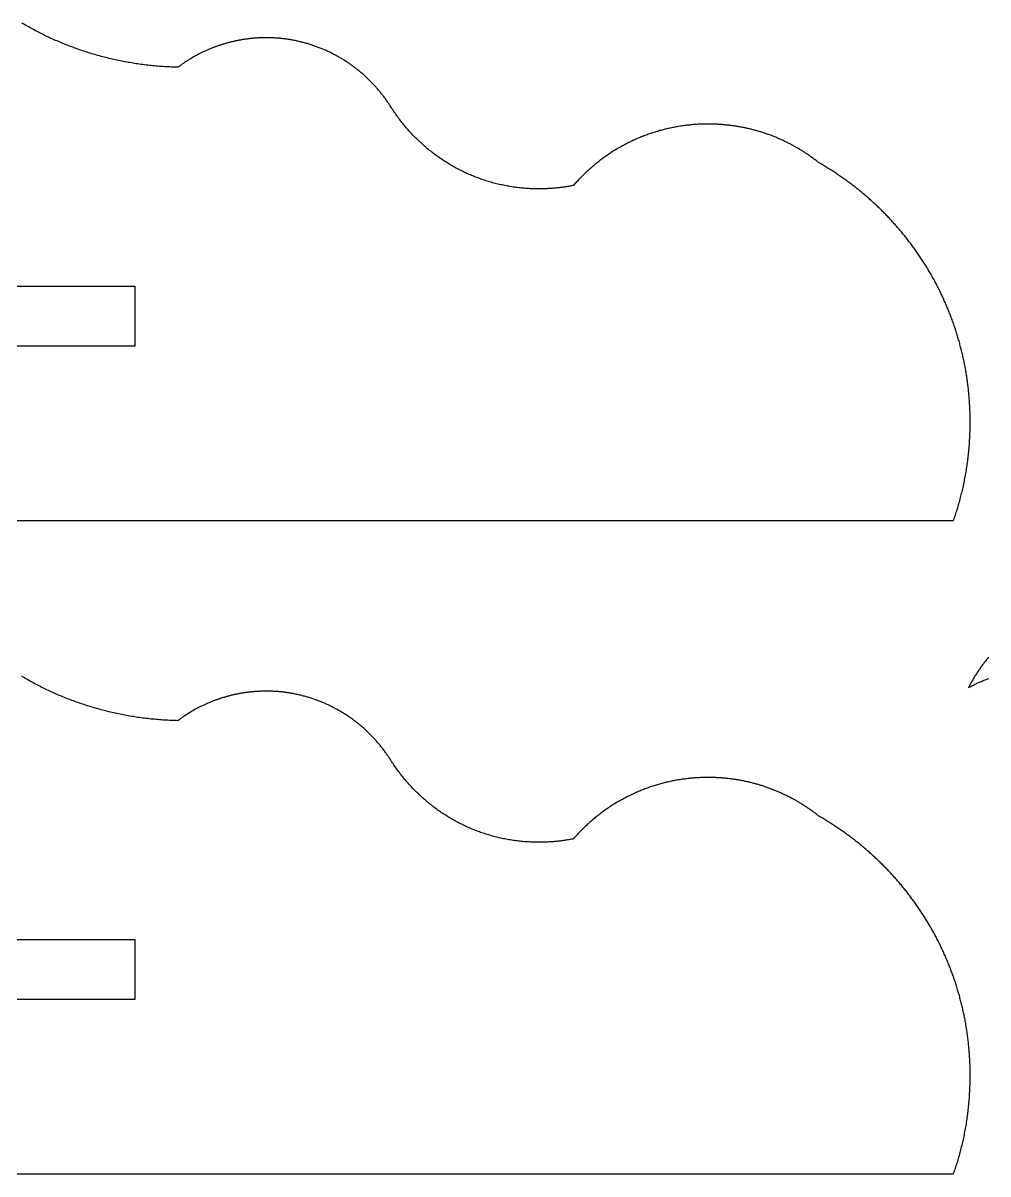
# Model space of a CAD drawing. Extents: x -331 to 1103, y -532 to 1751.
# Drawn here: x 644.4 to 840.3, y 39.2 to 272.9 of the extents above; entities that cross this region are included whole.
import ezdxf

# ---------------------------------------------------------------- set-up
doc = ezdxf.new("R2010")
doc.units = 0
doc.layers.add('Default_Layer', color=1, linetype='CONTINUOUS')

msp = doc.modelspace()

# ---------------------------------------------------------------- linework, layer by layer
at = {"layer": 'Default_Layer'}
for points in [[(530.06, 171.9), (833.29, 171.9), (833.39, 172.18), (833.49, 172.46), (833.59, 172.74), (833.69, 173.02), (833.78, 173.31), (833.87, 173.59), (833.97, 173.88), (834.06, 174.17), (834.15, 174.46), (834.23, 174.75), (834.32, 175.05), (834.41, 175.34), (834.49, 175.63), (834.57, 175.93), (834.65, 176.23), (834.73, 176.53), (834.81, 176.83), (834.89, 177.13), (834.96, 177.43), (835.04, 177.73), (835.11, 178.03), (835.18, 178.34), (835.25, 178.64), (835.32, 178.95), (835.38, 179.26), (835.45, 179.57), (835.51, 179.88), (835.57, 180.19), (835.63, 180.5), (835.69, 180.81), (835.75, 181.13), (835.8, 181.44), (835.85, 181.76), (835.91, 182.07), (835.96, 182.39), (836.01, 182.71), (836.05, 183.03), (836.1, 183.35), (836.14, 183.67), (836.19, 183.99), (836.23, 184.31), (836.27, 184.63), (836.3, 184.96), (836.34, 185.28), (836.37, 185.61), (836.41, 185.93), (836.44, 186.26), (836.47, 186.58), (836.49, 186.91), (836.52, 187.24), (836.54, 187.57), (836.56, 187.9), (836.58, 188.23), (836.6, 188.56), (836.62, 188.89), (836.64, 189.22), (836.65, 189.55), (836.66, 189.89), (836.67, 190.22), (836.68, 190.55), (836.69, 190.89), (836.69, 191.22), (836.69, 191.56), (836.69, 191.89), (836.69, 192.16), (836.69, 192.42), (836.69, 192.68), (836.68, 192.95), (836.68, 193.21), (836.67, 193.47), (836.67, 193.73), (836.66, 193.99), (836.65, 194.25), (836.64, 194.51), (836.63, 194.77), (836.61, 195.03), (836.6, 195.29), (836.58, 195.55), (836.57, 195.81), (836.55, 196.07), (836.53, 196.33), (836.51, 196.59), (836.49, 196.85), (836.47, 197.11), (836.45, 197.36), (836.43, 197.62), (836.4, 197.88), (836.38, 198.13), (836.35, 198.39), (836.32, 198.65), (836.29, 198.9), (836.26, 199.16), (836.23, 199.41), (836.2, 199.67), (836.17, 199.92), (836.13, 200.17), (836.1, 200.43), (836.06, 200.68), (836.02, 200.93), (835.98, 201.19), (835.94, 201.44), (835.9, 201.69), (835.86, 201.94), (835.82, 202.19), (835.78, 202.45), (835.73, 202.7), (835.69, 202.95), (835.64, 203.2), (835.59, 203.45), (835.54, 203.69), (835.49, 203.94), (835.44, 204.19), (835.39, 204.44), (835.34, 204.69), (835.28, 204.93), (835.23, 205.18), (835.17, 205.43), (835.11, 205.67), (835.06, 205.92), (835, 206.17), (834.94, 206.41), (834.88, 206.65), (834.82, 206.9), (834.75, 207.14), (834.69, 207.39), (834.62, 207.63), (834.56, 207.87), (834.49, 208.11), (834.42, 208.36), (834.35, 208.6), (834.28, 208.84), (834.21, 209.08), (834.14, 209.32), (834.07, 209.56), (834, 209.8), (833.92, 210.04), (833.84, 210.28), (833.77, 210.51), (833.69, 210.75), (833.61, 210.99), (833.53, 211.23), (833.45, 211.46), (833.37, 211.7), (833.29, 211.93), (833.21, 212.17), (833.12, 212.4), (833.04, 212.64), (832.95, 212.87), (832.86, 213.11), (832.77, 213.34), (832.69, 213.57), (832.6, 213.8), (832.5, 214.03), (832.41, 214.27), (832.32, 214.5), (832.23, 214.73), (832.13, 214.96), (832.04, 215.18), (831.94, 215.41), (831.84, 215.64), (831.74, 215.87), (831.65, 216.1), (831.55, 216.32), (831.44, 216.55), (831.34, 216.78), (831.24, 217), (831.14, 217.23), (831.03, 217.45), (830.93, 217.67), (830.82, 217.9), (830.71, 218.12), (830.61, 218.34), (830.5, 218.57), (830.39, 218.79), (830.28, 219.01), (830.16, 219.23), (830.05, 219.45), (829.94, 219.67), (829.82, 219.89), (829.71, 220.1), (829.59, 220.32), (829.48, 220.54), (829.36, 220.76), (829.24, 220.97), (829.12, 221.19), (829, 221.4), (828.88, 221.62), (828.76, 221.83), (828.63, 222.05), (828.51, 222.26), (828.38, 222.47), (828.26, 222.68), (828.13, 222.9), (828.01, 223.11), (827.88, 223.32), (827.75, 223.53), (827.62, 223.74), (827.49, 223.95), (827.36, 224.15), (827.22, 224.36), (827.09, 224.57), (826.96, 224.77), (826.82, 224.98), (826.69, 225.19), (826.55, 225.39), (826.41, 225.59), (826.28, 225.8), (826.14, 226), (826, 226.2), (825.86, 226.41), (825.72, 226.61), (825.57, 226.81), (825.43, 227.01), (825.29, 227.21), (825.14, 227.41), (825, 227.61), (824.85, 227.8), (824.71, 228), (824.56, 228.2), (824.41, 228.39), (824.26, 228.59), (824.11, 228.78), (823.96, 228.98), (823.81, 229.17), (823.66, 229.36), (823.5, 229.56), (823.35, 229.75), (823.19, 229.94), (823.04, 230.13), (822.88, 230.32), (822.73, 230.51), (822.57, 230.7), (822.41, 230.88), (822.25, 231.07), (822.09, 231.26), (821.93, 231.44), (821.77, 231.63), (821.61, 231.81), (821.44, 232), (821.28, 232.18), (821.12, 232.36), (820.95, 232.55), (820.78, 232.73), (820.62, 232.91), (820.45, 233.09), (820.28, 233.27), (820.11, 233.45), (819.94, 233.63), (819.77, 233.8), (819.6, 233.98), (819.43, 234.16), (819.26, 234.33), (819.09, 234.51), (818.91, 234.68), (818.74, 234.85), (818.56, 235.03), (818.39, 235.2), (818.21, 235.37), (818.03, 235.54), (817.85, 235.71), (817.67, 235.88), (817.5, 236.05), (817.32, 236.22), (817.13, 236.38), (816.95, 236.55), (816.77, 236.72), (816.59, 236.88), (816.4, 237.05), (816.22, 237.21), (816.03, 237.37), (815.85, 237.54), (815.66, 237.7), (815.48, 237.86), (815.29, 238.02), (815.1, 238.18), (814.91, 238.34), (814.72, 238.49), (814.53, 238.65), (814.34, 238.81), (814.15, 238.96), (813.96, 239.12), (813.76, 239.27), (813.57, 239.43), (813.37, 239.58), (813.18, 239.73), (812.98, 239.88), (812.79, 240.03), (812.59, 240.18), (812.39, 240.33), (812.19, 240.48), (812, 240.63), (811.8, 240.77), (811.6, 240.92), (811.4, 241.07), (811.19, 241.21), (810.99, 241.35), (810.79, 241.5), (810.59, 241.64), (810.38, 241.78), (810.18, 241.92), (809.97, 242.06), (809.77, 242.2), (809.56, 242.34), (809.35, 242.48), (809.15, 242.61), (808.94, 242.75), (808.73, 242.88), (808.52, 243.02), (808.31, 243.15), (808.1, 243.28), (807.89, 243.42), (807.68, 243.55), (807.47, 243.68), (807.25, 243.81), (807.04, 243.93), (806.83, 244.06), (806.61, 244.19), (806.4, 244.32), (806.18, 244.44), (805.96, 244.57), (805.82, 244.68), (805.68, 244.79), (805.53, 244.91), (805.39, 245.02), (805.24, 245.13), (805.09, 245.24), (804.95, 245.35), (804.8, 245.46), (804.65, 245.57), (804.5, 245.68), (804.35, 245.78), (804.2, 245.89), (804.05, 245.99), (803.9, 246.1), (803.74, 246.2), (803.59, 246.31), (803.44, 246.41), (803.28, 246.51), (803.13, 246.61), (802.97, 246.71), (802.82, 246.81), (802.66, 246.91), (802.51, 247.01), (802.35, 247.11), (802.19, 247.2), (802.03, 247.3), (801.87, 247.39), (801.71, 247.49), (801.55, 247.58), (801.39, 247.67), (801.23, 247.76), (801.07, 247.86), (800.91, 247.95), (800.74, 248.03), (800.58, 248.12), (800.42, 248.21), (800.25, 248.3), (800.09, 248.38), (799.92, 248.47), (799.75, 248.55), (799.59, 248.64), (799.42, 248.72), (799.25, 248.8), (799.08, 248.88), (798.92, 248.96), (798.75, 249.04), (798.58, 249.12), (798.41, 249.2), (798.24, 249.27), (798.07, 249.35), (797.89, 249.43), (797.72, 249.5), (797.55, 249.57), (797.38, 249.65), (797.2, 249.72), (797.03, 249.79), (796.85, 249.86), (796.68, 249.93), (796.5, 250), (796.33, 250.06), (796.15, 250.13), (795.98, 250.2), (795.8, 250.26), (795.62, 250.32), (795.44, 250.39), (795.26, 250.45), (795.09, 250.51), (794.91, 250.57), (794.73, 250.63), (794.55, 250.69), (794.37, 250.74), (794.18, 250.8), (794, 250.86), (793.82, 250.91), (793.64, 250.97), (793.46, 251.02), (793.27, 251.07), (793.09, 251.12), (792.9, 251.17), (792.72, 251.22), (792.54, 251.27), (792.35, 251.32), (792.17, 251.36), (791.98, 251.41), (791.79, 251.45), (791.61, 251.49), (791.42, 251.54), (791.23, 251.58), (791.04, 251.62), (790.86, 251.66), (790.67, 251.7), (790.48, 251.73), (790.29, 251.77), (790.1, 251.81), (789.91, 251.84), (789.72, 251.88), (789.53, 251.91), (789.34, 251.94), (789.15, 251.97), (788.95, 252), (788.76, 252.03), (788.57, 252.06), (788.38, 252.08), (788.18, 252.11), (787.99, 252.13), (787.8, 252.16), (787.6, 252.18), (787.41, 252.2), (787.21, 252.22), (787.02, 252.24), (786.82, 252.26), (786.63, 252.28), (786.43, 252.29), (786.24, 252.31), (786.04, 252.32), (785.84, 252.34), (785.65, 252.35), (785.45, 252.36), (785.25, 252.37), (785.05, 252.38), (784.86, 252.39), (784.66, 252.39), (784.46, 252.4), (784.26, 252.41), (784.06, 252.41), (783.86, 252.41), (783.66, 252.41), (783.46, 252.41), (783.21, 252.41), (782.95, 252.41), (782.7, 252.41), (782.44, 252.4), (782.19, 252.39), (781.94, 252.38), (781.68, 252.37), (781.43, 252.36), (781.18, 252.34), (780.93, 252.33), (780.68, 252.31), (780.43, 252.29), (780.18, 252.27), (779.93, 252.24), (779.68, 252.22), (779.43, 252.19), (779.19, 252.16), (778.94, 252.13), (778.69, 252.1), (778.45, 252.07), (778.2, 252.03), (777.96, 252), (777.71, 251.96), (777.47, 251.92), (777.22, 251.88), (776.98, 251.84), (776.74, 251.79), (776.5, 251.74), (776.26, 251.7), (776.02, 251.65), (775.78, 251.6), (775.54, 251.54), (775.3, 251.49), (775.06, 251.43), (774.82, 251.38), (774.58, 251.32), (774.35, 251.26), (774.11, 251.19), (773.88, 251.13), (773.64, 251.07), (773.41, 251), (773.18, 250.93), (772.94, 250.86), (772.71, 250.79), (772.48, 250.72), (772.25, 250.64), (772.02, 250.57), (771.79, 250.49), (771.56, 250.41), (771.33, 250.33), (771.11, 250.25), (770.88, 250.16), (770.65, 250.08), (770.43, 249.99), (770.2, 249.91), (769.98, 249.82), (769.76, 249.73), (769.54, 249.63), (769.31, 249.54), (769.09, 249.45), (768.87, 249.35), (768.65, 249.25), (768.44, 249.15), (768.22, 249.05), (768, 248.95), (767.78, 248.85), (767.57, 248.74), (767.35, 248.64), (767.14, 248.53), (766.93, 248.42), (766.72, 248.31), (766.5, 248.2), (766.29, 248.09), (766.08, 247.97), (765.88, 247.86), (765.67, 247.74), (765.46, 247.62), (765.25, 247.5), (765.05, 247.38), (764.84, 247.26), (764.64, 247.14), (764.44, 247.01), (764.23, 246.88), (764.03, 246.76), (763.83, 246.63), (763.63, 246.5), (763.44, 246.37), (763.24, 246.23), (763.04, 246.1), (762.85, 245.97), (762.65, 245.83), (762.46, 245.69), (762.26, 245.55), (762.07, 245.41), (761.88, 245.27), (761.69, 245.13), (761.5, 244.98), (761.31, 244.84), (761.13, 244.69), (760.94, 244.55), (760.75, 244.4), (760.57, 244.25), (760.39, 244.1), (760.2, 243.94), (760.02, 243.79), (759.84, 243.64), (759.66, 243.48), (759.48, 243.32), (759.31, 243.17), (759.13, 243.01), (758.95, 242.85), (758.78, 242.69), (758.61, 242.52), (758.43, 242.36), (758.26, 242.2), (758.09, 242.03), (757.92, 241.86), (757.76, 241.69), (757.59, 241.52), (757.42, 241.35), (757.26, 241.18), (757.1, 241.01), (756.93, 240.84), (756.77, 240.66), (756.61, 240.49), (756.45, 240.31), (756.29, 240.13), (756.14, 239.95), (755.94, 239.91), (755.74, 239.87), (755.54, 239.83), (755.33, 239.79), (755.12, 239.76), (754.92, 239.72), (754.71, 239.69), (754.5, 239.65), (754.29, 239.62), (754.07, 239.59), (753.86, 239.56), (753.64, 239.53), (753.42, 239.51), (753.21, 239.48), (752.99, 239.46), (752.76, 239.43), (752.54, 239.41), (752.32, 239.39), (752.09, 239.37), (751.87, 239.35), (751.64, 239.34), (751.42, 239.32), (751.19, 239.31), (750.96, 239.3), (750.73, 239.29), (750.5, 239.28), (750.27, 239.27), (750.04, 239.26), (749.81, 239.26), (749.58, 239.25), (749.34, 239.25), (749.11, 239.25), (748.81, 239.25), (748.52, 239.25), (748.23, 239.26), (747.93, 239.27), (747.64, 239.28), (747.35, 239.29), (747.05, 239.31), (746.76, 239.33), (746.47, 239.35), (746.18, 239.37), (745.89, 239.39), (745.6, 239.42), (745.32, 239.45), (745.03, 239.48), (744.74, 239.52), (744.46, 239.55), (744.17, 239.59), (743.89, 239.63), (743.6, 239.68), (743.32, 239.72), (743.04, 239.77), (742.76, 239.82), (742.48, 239.87), (742.2, 239.92), (741.92, 239.98), (741.64, 240.04), (741.36, 240.1), (741.08, 240.16), (740.81, 240.23), (740.53, 240.3), (740.26, 240.37), (739.99, 240.44), (739.71, 240.51), (739.44, 240.59), (739.17, 240.67), (738.9, 240.75), (738.63, 240.83), (738.36, 240.91), (738.1, 241), (737.83, 241.09), (737.56, 241.18), (737.3, 241.27), (737.04, 241.36), (736.77, 241.46), (736.51, 241.56), (736.25, 241.66), (735.99, 241.76), (735.73, 241.87), (735.47, 241.97), (735.22, 242.08), (734.96, 242.19), (734.71, 242.31), (734.45, 242.42), (734.2, 242.54), (733.95, 242.66), (733.7, 242.78), (733.45, 242.9), (733.2, 243.02), (732.96, 243.15), (732.71, 243.28), (732.46, 243.41), (732.22, 243.54), (731.98, 243.67), (731.74, 243.81), (731.5, 243.94), (731.26, 244.08), (731.02, 244.22), (730.78, 244.37), (730.55, 244.51), (730.31, 244.66), (730.08, 244.81), (729.84, 244.95), (729.61, 245.11), (729.38, 245.26), (729.16, 245.42), (728.93, 245.57), (728.7, 245.73), (728.48, 245.89), (728.25, 246.05), (728.03, 246.22), (727.81, 246.38), (727.59, 246.55), (727.37, 246.72), (727.16, 246.89), (726.94, 247.06), (726.73, 247.24), (726.51, 247.41), (726.3, 247.59), (726.09, 247.77), (725.88, 247.95), (725.68, 248.13), (725.47, 248.31), (725.26, 248.5), (725.06, 248.69), (724.86, 248.87), (724.66, 249.06), (724.46, 249.26), (724.26, 249.45), (724.07, 249.64), (723.87, 249.84), (723.68, 250.04), (723.49, 250.24), (723.3, 250.44), (723.11, 250.64), (722.92, 250.84), (722.73, 251.05), (722.55, 251.25), (722.37, 251.46), (722.19, 251.67), (722.01, 251.88), (721.83, 252.1), (721.65, 252.31), (721.48, 252.53), (721.3, 252.74), (721.13, 252.96), (720.96, 253.18), (720.79, 253.4), (720.63, 253.62), (720.46, 253.85), (720.3, 254.07), (720.14, 254.3), (719.98, 254.53), (719.82, 254.75), (719.66, 254.98), (719.51, 255.22), (719.35, 255.45), (719.2, 255.68), (719.05, 255.92), (718.95, 256.08), (718.84, 256.24), (718.74, 256.4), (718.63, 256.57), (718.52, 256.73), (718.42, 256.88), (718.31, 257.04), (718.2, 257.2), (718.09, 257.36), (717.97, 257.51), (717.86, 257.67), (717.75, 257.82), (717.63, 257.98), (717.52, 258.13), (717.4, 258.28), (717.28, 258.43), (717.16, 258.58), (717.04, 258.73), (716.92, 258.88), (716.8, 259.03), (716.68, 259.18), (716.56, 259.32), (716.43, 259.47), (716.31, 259.61), (716.18, 259.76), (716.06, 259.9), (715.93, 260.04), (715.8, 260.18), (715.67, 260.32), (715.54, 260.46), (715.41, 260.6), (715.28, 260.74), (715.15, 260.88), (715.02, 261.01), (714.88, 261.15), (714.75, 261.28), (714.61, 261.42), (714.47, 261.55), (714.34, 261.68), (714.2, 261.81), (714.06, 261.94), (713.92, 262.07), (713.78, 262.2), (713.64, 262.33), (713.49, 262.46), (713.35, 262.58), (713.21, 262.71), (713.06, 262.83), (712.92, 262.95), (712.77, 263.08), (712.62, 263.2), (712.48, 263.32), (712.33, 263.44), (712.18, 263.55), (712.03, 263.67), (711.88, 263.79), (711.72, 263.9), (711.57, 264.02), (711.42, 264.13), (711.27, 264.24), (711.11, 264.36), (710.95, 264.47), (710.8, 264.58), (710.64, 264.69), (710.48, 264.79), (710.33, 264.9), (710.17, 265.01), (710.01, 265.11), (709.85, 265.21), (709.68, 265.32), (709.52, 265.42), (709.36, 265.52), (709.2, 265.62), (709.03, 265.72), (708.87, 265.82), (708.7, 265.91), (708.53, 266.01), (708.37, 266.1), (708.2, 266.2), (708.03, 266.29), (707.86, 266.38), (707.69, 266.47), (707.52, 266.56), (707.35, 266.65), (707.18, 266.74), (707.01, 266.82), (706.83, 266.91), (706.66, 266.99), (706.49, 267.07), (706.31, 267.16), (706.14, 267.24), (705.96, 267.32), (705.78, 267.4), (705.61, 267.47), (705.43, 267.55), (705.25, 267.63), (705.07, 267.7), (704.89, 267.77), (704.71, 267.84), (704.53, 267.92), (704.34, 267.99), (704.16, 268.05), (703.98, 268.12), (703.8, 268.19), (703.61, 268.25), (703.43, 268.32), (703.24, 268.38), (703.06, 268.44), (702.87, 268.5), (702.68, 268.56), (702.49, 268.62), (702.31, 268.68), (702.12, 268.74), (701.93, 268.79), (701.74, 268.84), (701.55, 268.9), (701.36, 268.95), (701.16, 269), (700.97, 269.05), (700.78, 269.1), (700.59, 269.14), (700.39, 269.19), (700.2, 269.23), (700, 269.27), (699.81, 269.32), (699.61, 269.36), (699.41, 269.4), (699.22, 269.43), (699.06, 269.46), (698.91, 269.49), (698.75, 269.52), (698.59, 269.55), (698.43, 269.57), (698.27, 269.6), (698.11, 269.62), (697.95, 269.65), (697.78, 269.67), (697.62, 269.69), (697.45, 269.71), (697.28, 269.73), (697.12, 269.75), (696.95, 269.77), (696.78, 269.79), (696.6, 269.8), (696.43, 269.82), (696.26, 269.84), (696.09, 269.85), (695.91, 269.86), (695.74, 269.87), (695.56, 269.88), (695.38, 269.89), (695.21, 269.9), (695.03, 269.91), (694.85, 269.92), (694.67, 269.92), (694.49, 269.93), (694.32, 269.93), (694.14, 269.93), (693.96, 269.94), (693.78, 269.94), (693.62, 269.94), (693.46, 269.93), (693.3, 269.93), (693.14, 269.93), (692.99, 269.93), (692.83, 269.92), (692.67, 269.92), (692.51, 269.91), (692.36, 269.9), (692.2, 269.9), (692.04, 269.89), (691.89, 269.88), (691.73, 269.87), (691.58, 269.86), (691.42, 269.84), (691.27, 269.83), (691.11, 269.82), (690.96, 269.8), (690.8, 269.79), (690.65, 269.77), (690.49, 269.76), (690.34, 269.74), (690.19, 269.72), (690.03, 269.7), (689.88, 269.68), (689.73, 269.66), (689.57, 269.64), (689.42, 269.62), (689.27, 269.6), (689.12, 269.57), (688.97, 269.55), (688.82, 269.53), (688.66, 269.5), (688.51, 269.47), (688.36, 269.45), (688.21, 269.42), (688.06, 269.39), (687.91, 269.36), (687.76, 269.33), (687.62, 269.3), (687.47, 269.27), (687.32, 269.24), (687.17, 269.2), (687.02, 269.17), (686.87, 269.13), (686.73, 269.1), (686.58, 269.06), (686.43, 269.03), (686.29, 268.99), (686.14, 268.95), (685.99, 268.91), (685.85, 268.87), (685.7, 268.83), (685.56, 268.79), (685.41, 268.75), (685.27, 268.71), (685.13, 268.66), (684.98, 268.62), (684.84, 268.58), (684.7, 268.53), (684.55, 268.48), (684.41, 268.44), (684.27, 268.39), (684.13, 268.34), (683.99, 268.29), (683.84, 268.24), (683.7, 268.19), (683.56, 268.14), (683.42, 268.09), (683.28, 268.04), (683.14, 267.99), (683.01, 267.93), (682.73, 267.83), (682.45, 267.71), (682.18, 267.6), (681.91, 267.48), (681.64, 267.36), (681.37, 267.24), (681.1, 267.12), (680.83, 266.99), (680.57, 266.86), (680.3, 266.73), (680.04, 266.6), (679.78, 266.46), (679.52, 266.32), (679.27, 266.18), (679.01, 266.03), (678.76, 265.89), (678.51, 265.74), (678.26, 265.59), (678.01, 265.43), (677.76, 265.28), (677.52, 265.12), (677.27, 264.96), (677.03, 264.79), (676.79, 264.63), (676.55, 264.46), (676.32, 264.29), (676.09, 264.12), (675.85, 263.94), (675.51, 263.95), (675.16, 263.96), (674.82, 263.97), (674.48, 263.99), (674.13, 264), (673.79, 264.02), (673.45, 264.04), (673.11, 264.06), (672.77, 264.08), (672.43, 264.1), (672.09, 264.13), (671.75, 264.16), (671.41, 264.18), (671.07, 264.21), (670.73, 264.25), (670.4, 264.28), (670.06, 264.32), (669.72, 264.35), (669.39, 264.39), (669.05, 264.43), (668.72, 264.48), (668.38, 264.52), (668.05, 264.57), (667.72, 264.61), (667.39, 264.66), (667.05, 264.71), (666.72, 264.77), (666.39, 264.82), (666.06, 264.88), (665.73, 264.94), (665.4, 264.99), (665.08, 265.06), (664.75, 265.12), (664.42, 265.18), (664.09, 265.25), (663.77, 265.31), (663.44, 265.38), (663.12, 265.45), (662.8, 265.53), (662.47, 265.6), (662.15, 265.68), (661.83, 265.75), (661.51, 265.83), (661.19, 265.91), (660.87, 265.99), (660.55, 266.08), (660.23, 266.16), (659.91, 266.25), (659.59, 266.33), (659.28, 266.42), (658.96, 266.51), (658.65, 266.61), (658.33, 266.7), (658.02, 266.8), (657.71, 266.89), (657.39, 266.99), (657.08, 267.09), (656.77, 267.19), (656.46, 267.3), (656.15, 267.4), (655.84, 267.51), (655.54, 267.62), (655.23, 267.73), (654.92, 267.84), (654.62, 267.95), (654.31, 268.06), (654.01, 268.18), (653.7, 268.29), (653.4, 268.41), (653.1, 268.53), (652.8, 268.65), (652.5, 268.77), (652.2, 268.9), (651.9, 269.02), (651.6, 269.15), (651.31, 269.28), (651.01, 269.41), (650.72, 269.54), (650.42, 269.67), (650.13, 269.8), (649.83, 269.94), (649.54, 270.08), (649.25, 270.21), (648.96, 270.35), (648.67, 270.49), (648.38, 270.64), (648.1, 270.78), (647.81, 270.92), (647.52, 271.07), (647.24, 271.22), (646.95, 271.37), (646.67, 271.52), (646.39, 271.67), (646.11, 271.82), (645.83, 271.98), (645.55, 272.13), (645.27, 272.29), (644.99, 272.45), (644.71, 272.61), (644.44, 272.77), (644.16, 272.93)], [(526.21, 219.52), (667.08, 219.52), (667.08, 207.34), (667.08, 207.34), (524.42, 207.34)], [(840.43, 144.14), (840.3, 143.99), (840.17, 143.83), (840.05, 143.68), (839.92, 143.52), (839.8, 143.36), (839.67, 143.21), (839.55, 143.05), (839.43, 142.89), (839.31, 142.73), (839.19, 142.57), (839.07, 142.41), (838.95, 142.25), (838.84, 142.08), (838.72, 141.92), (838.61, 141.75), (838.49, 141.59), (838.38, 141.42), (838.27, 141.26), (838.16, 141.09), (838.05, 140.92), (837.94, 140.75), (837.83, 140.58), (837.72, 140.41), (837.62, 140.24), (837.51, 140.07), (837.41, 139.89), (837.3, 139.72), (837.2, 139.55), (837.1, 139.37), (837, 139.19), (836.9, 139.02), (836.8, 138.84), (836.71, 138.66), (836.61, 138.48), (836.51, 138.3), (836.42, 138.12), (836.33, 137.94), (836.5, 138.04), (836.67, 138.13), (836.84, 138.23), (837.01, 138.32), (837.19, 138.41), (837.36, 138.5), (837.54, 138.59), (837.71, 138.68), (837.89, 138.76), (838.07, 138.85), (838.25, 138.93), (838.43, 139.01), (838.61, 139.09), (838.79, 139.17), (838.98, 139.25), (839.16, 139.33), (839.35, 139.4), (839.53, 139.47), (839.72, 139.55), (839.91, 139.62), (840.09, 139.69), (840.28, 139.76), (840.47, 139.82)], [(530.06, 39.22), (833.29, 39.22), (833.39, 39.5), (833.49, 39.78), (833.59, 40.06), (833.69, 40.34), (833.78, 40.63), (833.87, 40.92), (833.97, 41.2), (834.06, 41.49), (834.15, 41.78), (834.23, 42.07), (834.32, 42.37), (834.41, 42.66), (834.49, 42.96), (834.57, 43.25), (834.65, 43.55), (834.73, 43.85), (834.81, 44.15), (834.89, 44.45), (834.96, 44.75), (835.04, 45.05), (835.11, 45.36), (835.18, 45.66), (835.25, 45.97), (835.32, 46.27), (835.38, 46.58), (835.45, 46.89), (835.51, 47.2), (835.57, 47.51), (835.63, 47.82), (835.69, 48.13), (835.75, 48.45), (835.8, 48.76), (835.85, 49.08), (835.91, 49.39), (835.96, 49.71), (836.01, 50.03), (836.05, 50.35), (836.1, 50.67), (836.14, 50.99), (836.19, 51.31), (836.23, 51.63), (836.27, 51.95), (836.3, 52.28), (836.34, 52.6), (836.37, 52.93), (836.41, 53.25), (836.44, 53.58), (836.47, 53.91), (836.49, 54.23), (836.52, 54.56), (836.54, 54.89), (836.56, 55.22), (836.58, 55.55), (836.6, 55.88), (836.62, 56.21), (836.64, 56.54), (836.65, 56.88), (836.66, 57.21), (836.67, 57.54), (836.68, 57.88), (836.69, 58.21), (836.69, 58.54), (836.69, 58.88), (836.69, 59.22), (836.69, 59.48), (836.69, 59.74), (836.69, 60), (836.68, 60.27), (836.68, 60.53), (836.67, 60.79), (836.67, 61.05), (836.66, 61.31), (836.65, 61.57), (836.64, 61.84), (836.63, 62.1), (836.61, 62.36), (836.6, 62.62), (836.58, 62.88), (836.57, 63.13), (836.55, 63.39), (836.53, 63.65), (836.51, 63.91), (836.49, 64.17), (836.47, 64.43), (836.45, 64.68), (836.43, 64.94), (836.4, 65.2), (836.38, 65.45), (836.35, 65.71), (836.32, 65.97), (836.29, 66.22), (836.26, 66.48), (836.23, 66.73), (836.2, 66.99), (836.17, 67.24), (836.13, 67.5), (836.1, 67.75), (836.06, 68), (836.02, 68.26), (835.98, 68.51), (835.94, 68.76), (835.9, 69.01), (835.86, 69.26), (835.82, 69.52), (835.78, 69.77), (835.73, 70.02), (835.69, 70.27), (835.64, 70.52), (835.59, 70.77), (835.54, 71.02), (835.49, 71.26), (835.44, 71.51), (835.39, 71.76), (835.34, 72.01), (835.28, 72.26), (835.23, 72.5), (835.17, 72.75), (835.11, 73), (835.06, 73.24), (835, 73.49), (834.94, 73.73), (834.88, 73.98), (834.82, 74.22), (834.75, 74.46), (834.69, 74.71), (834.62, 74.95), (834.56, 75.19), (834.49, 75.44), (834.42, 75.68), (834.35, 75.92), (834.28, 76.16), (834.21, 76.4), (834.14, 76.64), (834.07, 76.88), (834, 77.12), (833.92, 77.36), (833.84, 77.6), (833.77, 77.84), (833.69, 78.07), (833.61, 78.31), (833.53, 78.55), (833.45, 78.78), (833.37, 79.02), (833.29, 79.26), (833.21, 79.49), (833.12, 79.73), (833.04, 79.96), (832.95, 80.19), (832.86, 80.43), (832.77, 80.66), (832.69, 80.89), (832.6, 81.12), (832.5, 81.36), (832.41, 81.59), (832.32, 81.82), (832.23, 82.05), (832.13, 82.28), (832.04, 82.51), (831.94, 82.73), (831.84, 82.96), (831.74, 83.19), (831.65, 83.42), (831.55, 83.64), (831.44, 83.87), (831.34, 84.1), (831.24, 84.32), (831.14, 84.55), (831.03, 84.77), (830.93, 85), (830.82, 85.22), (830.71, 85.44), (830.61, 85.66), (830.5, 85.89), (830.39, 86.11), (830.28, 86.33), (830.16, 86.55), (830.05, 86.77), (829.94, 86.99), (829.82, 87.21), (829.71, 87.43), (829.59, 87.64), (829.48, 87.86), (829.36, 88.08), (829.24, 88.29), (829.12, 88.51), (829, 88.73), (828.88, 88.94), (828.76, 89.15), (828.63, 89.37), (828.51, 89.58), (828.38, 89.79), (828.26, 90.01), (828.13, 90.22), (828.01, 90.43), (827.88, 90.64), (827.75, 90.85), (827.62, 91.06), (827.49, 91.27), (827.36, 91.47), (827.22, 91.68), (827.09, 91.89), (826.96, 92.1), (826.82, 92.3), (826.69, 92.51), (826.55, 92.71), (826.41, 92.92), (826.28, 93.12), (826.14, 93.32), (826, 93.53), (825.86, 93.73), (825.72, 93.93), (825.57, 94.13), (825.43, 94.33), (825.29, 94.53), (825.14, 94.73), (825, 94.93), (824.85, 95.12), (824.71, 95.32), (824.56, 95.52), (824.41, 95.71), (824.26, 95.91), (824.11, 96.1), (823.96, 96.3), (823.81, 96.49), (823.66, 96.68), (823.5, 96.88), (823.35, 97.07), (823.19, 97.26), (823.04, 97.45), (822.88, 97.64), (822.73, 97.83), (822.57, 98.02), (822.41, 98.21), (822.25, 98.39), (822.09, 98.58), (821.93, 98.77), (821.77, 98.95), (821.61, 99.14), (821.44, 99.32), (821.28, 99.5), (821.12, 99.69), (820.95, 99.87), (820.78, 100.05), (820.62, 100.23), (820.45, 100.41), (820.28, 100.59), (820.11, 100.77), (819.94, 100.95), (819.77, 101.12), (819.6, 101.3), (819.43, 101.48), (819.26, 101.65), (819.09, 101.83), (818.91, 102), (818.74, 102.18), (818.56, 102.35), (818.39, 102.52), (818.21, 102.69), (818.03, 102.86), (817.85, 103.03), (817.67, 103.2), (817.5, 103.37), (817.32, 103.54), (817.13, 103.71), (816.95, 103.87), (816.77, 104.04), (816.59, 104.2), (816.4, 104.37), (816.22, 104.53), (816.03, 104.69), (815.85, 104.86), (815.66, 105.02), (815.48, 105.18), (815.29, 105.34), (815.1, 105.5), (814.91, 105.66), (814.72, 105.82), (814.53, 105.97), (814.34, 106.13), (814.15, 106.29), (813.96, 106.44), (813.76, 106.59), (813.57, 106.75), (813.37, 106.9), (813.18, 107.05), (812.98, 107.2), (812.79, 107.35), (812.59, 107.5), (812.39, 107.65), (812.19, 107.8), (812, 107.95), (811.8, 108.1), (811.6, 108.24), (811.4, 108.39), (811.19, 108.53), (810.99, 108.68), (810.79, 108.82), (810.59, 108.96), (810.38, 109.1), (810.18, 109.24), (809.97, 109.38), (809.77, 109.52), (809.56, 109.66), (809.35, 109.8), (809.15, 109.93), (808.94, 110.07), (808.73, 110.2), (808.52, 110.34), (808.31, 110.47), (808.1, 110.6), (807.89, 110.74), (807.68, 110.87), (807.47, 111), (807.25, 111.13), (807.04, 111.26), (806.83, 111.38), (806.61, 111.51), (806.4, 111.64), (806.18, 111.76), (805.96, 111.89), (805.82, 112), (805.68, 112.11), (805.53, 112.23), (805.39, 112.34), (805.24, 112.45), (805.09, 112.56), (804.95, 112.67), (804.8, 112.78), (804.65, 112.89), (804.5, 113), (804.35, 113.1), (804.2, 113.21), (804.05, 113.32), (803.9, 113.42), (803.74, 113.52), (803.59, 113.63), (803.44, 113.73), (803.28, 113.83), (803.13, 113.93), (802.97, 114.03), (802.82, 114.13), (802.66, 114.23), (802.51, 114.33), (802.35, 114.43), (802.19, 114.52), (802.03, 114.62), (801.87, 114.71), (801.71, 114.81), (801.55, 114.9), (801.39, 114.99), (801.23, 115.09), (801.07, 115.18), (800.91, 115.27), (800.74, 115.36), (800.58, 115.44), (800.42, 115.53), (800.25, 115.62), (800.09, 115.7), (799.92, 115.79), (799.75, 115.87), (799.59, 115.96), (799.42, 116.04), (799.25, 116.12), (799.08, 116.2), (798.92, 116.28), (798.75, 116.36), (798.58, 116.44), (798.41, 116.52), (798.24, 116.6), (798.07, 116.67), (797.89, 116.75), (797.72, 116.82), (797.55, 116.89), (797.38, 116.97), (797.2, 117.04), (797.03, 117.11), (796.85, 117.18), (796.68, 117.25), (796.5, 117.32), (796.33, 117.38), (796.15, 117.45), (795.98, 117.52), (795.8, 117.58), (795.62, 117.64), (795.44, 117.71), (795.26, 117.77), (795.09, 117.83), (794.91, 117.89), (794.73, 117.95), (794.55, 118.01), (794.37, 118.07), (794.18, 118.12), (794, 118.18), (793.82, 118.23), (793.64, 118.29), (793.46, 118.34), (793.27, 118.39), (793.09, 118.44), (792.9, 118.49), (792.72, 118.54), (792.54, 118.59), (792.35, 118.64), (792.17, 118.68), (791.98, 118.73), (791.79, 118.77), (791.61, 118.82), (791.42, 118.86), (791.23, 118.9), (791.04, 118.94), (790.86, 118.98), (790.67, 119.02), (790.48, 119.06), (790.29, 119.09), (790.1, 119.13), (789.91, 119.16), (789.72, 119.2), (789.53, 119.23), (789.34, 119.26), (789.15, 119.29), (788.95, 119.32), (788.76, 119.35), (788.57, 119.38), (788.38, 119.4), (788.18, 119.43), (787.99, 119.45), (787.8, 119.48), (787.6, 119.5), (787.41, 119.52), (787.21, 119.54), (787.02, 119.56), (786.82, 119.58), (786.63, 119.6), (786.43, 119.61), (786.24, 119.63), (786.04, 119.64), (785.84, 119.66), (785.65, 119.67), (785.45, 119.68), (785.25, 119.69), (785.05, 119.7), (784.86, 119.71), (784.66, 119.72), (784.46, 119.72), (784.26, 119.73), (784.06, 119.73), (783.86, 119.73), (783.66, 119.73), (783.46, 119.73), (783.21, 119.73), (782.95, 119.73), (782.7, 119.73), (782.44, 119.72), (782.19, 119.71), (781.94, 119.7), (781.68, 119.69), (781.43, 119.68), (781.18, 119.66), (780.93, 119.65), (780.68, 119.63), (780.43, 119.61), (780.18, 119.59), (779.93, 119.56), (779.68, 119.54), (779.43, 119.51), (779.19, 119.48), (778.94, 119.46), (778.69, 119.42), (778.45, 119.39), (778.2, 119.36), (777.96, 119.32), (777.71, 119.28), (777.47, 119.24), (777.22, 119.2), (776.98, 119.16), (776.74, 119.11), (776.5, 119.07), (776.26, 119.02), (776.02, 118.97), (775.78, 118.92), (775.54, 118.86), (775.3, 118.81), (775.06, 118.75), (774.82, 118.7), (774.58, 118.64), (774.35, 118.58), (774.11, 118.51), (773.88, 118.45), (773.64, 118.39), (773.41, 118.32), (773.18, 118.25), (772.94, 118.18), (772.71, 118.11), (772.48, 118.04), (772.25, 117.96), (772.02, 117.89), (771.79, 117.81), (771.56, 117.73), (771.33, 117.65), (771.11, 117.57), (770.88, 117.49), (770.65, 117.4), (770.43, 117.32), (770.2, 117.23), (769.98, 117.14), (769.76, 117.05), (769.54, 116.96), (769.31, 116.86), (769.09, 116.77), (768.87, 116.67), (768.65, 116.57), (768.44, 116.47), (768.22, 116.37), (768, 116.27), (767.78, 116.17), (767.57, 116.06), (767.35, 115.96), (767.14, 115.85), (766.93, 115.74), (766.72, 115.63), (766.5, 115.52), (766.29, 115.41), (766.08, 115.29), (765.88, 115.18), (765.67, 115.06), (765.46, 114.94), (765.25, 114.82), (765.05, 114.7), (764.84, 114.58), (764.64, 114.46), (764.44, 114.33), (764.23, 114.21), (764.03, 114.08), (763.83, 113.95), (763.63, 113.82), (763.44, 113.69), (763.24, 113.56), (763.04, 113.42), (762.85, 113.29), (762.65, 113.15), (762.46, 113.01), (762.26, 112.87), (762.07, 112.73), (761.88, 112.59), (761.69, 112.45), (761.5, 112.31), (761.31, 112.16), (761.13, 112.01), (760.94, 111.87), (760.75, 111.72), (760.57, 111.57), (760.39, 111.42), (760.2, 111.27), (760.02, 111.11), (759.84, 110.96), (759.66, 110.8), (759.48, 110.65), (759.31, 110.49), (759.13, 110.33), (758.95, 110.17), (758.78, 110.01), (758.61, 109.84), (758.43, 109.68), (758.26, 109.52), (758.09, 109.35), (757.92, 109.18), (757.76, 109.02), (757.59, 108.85), (757.42, 108.68), (757.26, 108.5), (757.1, 108.33), (756.93, 108.16), (756.77, 107.98), (756.61, 107.81), (756.45, 107.63), (756.29, 107.45), (756.14, 107.27), (755.94, 107.23), (755.74, 107.19), (755.54, 107.15), (755.33, 107.12), (755.12, 107.08), (754.92, 107.04), (754.71, 107.01), (754.5, 106.98), (754.29, 106.94), (754.07, 106.91), (753.86, 106.88), (753.64, 106.86), (753.42, 106.83), (753.21, 106.8), (752.99, 106.78), (752.76, 106.75), (752.54, 106.73), (752.32, 106.71), (752.09, 106.69), (751.87, 106.68), (751.64, 106.66), (751.42, 106.64), (751.19, 106.63), (750.96, 106.62), (750.73, 106.61), (750.5, 106.6), (750.27, 106.59), (750.04, 106.58), (749.81, 106.58), (749.58, 106.57), (749.34, 106.57), (749.11, 106.57), (748.81, 106.57), (748.52, 106.58), (748.23, 106.58), (747.93, 106.59), (747.64, 106.6), (747.35, 106.61), (747.05, 106.63), (746.76, 106.65), (746.47, 106.67), (746.18, 106.69), (745.89, 106.71), (745.6, 106.74), (745.32, 106.77), (745.03, 106.8), (744.74, 106.84), (744.46, 106.87), (744.17, 106.91), (743.89, 106.95), (743.6, 107), (743.32, 107.04), (743.04, 107.09), (742.76, 107.14), (742.48, 107.19), (742.2, 107.25), (741.92, 107.3), (741.64, 107.36), (741.36, 107.42), (741.08, 107.48), (740.81, 107.55), (740.53, 107.62), (740.26, 107.69), (739.99, 107.76), (739.71, 107.83), (739.44, 107.91), (739.17, 107.99), (738.9, 108.07), (738.63, 108.15), (738.36, 108.23), (738.1, 108.32), (737.83, 108.41), (737.56, 108.5), (737.3, 108.59), (737.04, 108.69), (736.77, 108.78), (736.51, 108.88), (736.25, 108.98), (735.99, 109.08), (735.73, 109.19), (735.47, 109.3), (735.22, 109.4), (734.96, 109.51), (734.71, 109.63), (734.45, 109.74), (734.2, 109.86), (733.95, 109.98), (733.7, 110.1), (733.45, 110.22), (733.2, 110.34), (732.96, 110.47), (732.71, 110.6), (732.46, 110.73), (732.22, 110.86), (731.98, 110.99), (731.74, 111.13), (731.5, 111.26), (731.26, 111.4), (731.02, 111.54), (730.78, 111.69), (730.55, 111.83), (730.31, 111.98), (730.08, 112.13), (729.84, 112.28), (729.61, 112.43), (729.38, 112.58), (729.16, 112.74), (728.93, 112.89), (728.7, 113.05), (728.48, 113.21), (728.25, 113.37), (728.03, 113.54), (727.81, 113.7), (727.59, 113.87), (727.37, 114.04), (727.16, 114.21), (726.94, 114.38), (726.73, 114.56), (726.51, 114.73), (726.3, 114.91), (726.09, 115.09), (725.88, 115.27), (725.68, 115.45), (725.47, 115.63), (725.26, 115.82), (725.06, 116.01), (724.86, 116.2), (724.66, 116.39), (724.46, 116.58), (724.26, 116.77), (724.07, 116.96), (723.87, 117.16), (723.68, 117.36), (723.49, 117.56), (723.3, 117.76), (723.11, 117.96), (722.92, 118.16), (722.73, 118.37), (722.55, 118.58), (722.37, 118.78), (722.19, 118.99), (722.01, 119.2), (721.83, 119.42), (721.65, 119.63), (721.48, 119.85), (721.3, 120.06), (721.13, 120.28), (720.96, 120.5), (720.79, 120.72), (720.63, 120.94), (720.46, 121.17), (720.3, 121.39), (720.14, 121.62), (719.98, 121.85), (719.82, 122.08), (719.66, 122.31), (719.51, 122.54), (719.35, 122.77), (719.2, 123), (719.05, 123.24), (718.95, 123.4), (718.84, 123.56), (718.74, 123.73), (718.63, 123.89), (718.52, 124.05), (718.42, 124.21), (718.31, 124.36), (718.2, 124.52), (718.09, 124.68), (717.97, 124.83), (717.86, 124.99), (717.75, 125.14), (717.63, 125.3), (717.52, 125.45), (717.4, 125.6), (717.28, 125.75), (717.16, 125.9), (717.04, 126.05), (716.92, 126.2), (716.8, 126.35), (716.68, 126.5), (716.56, 126.64), (716.43, 126.79), (716.31, 126.93), (716.18, 127.08), (716.06, 127.22), (715.93, 127.36), (715.8, 127.5), (715.67, 127.65), (715.54, 127.78), (715.41, 127.92), (715.28, 128.06), (715.15, 128.2), (715.02, 128.34), (714.88, 128.47), (714.75, 128.61), (714.61, 128.74), (714.47, 128.87), (714.34, 129), (714.2, 129.14), (714.06, 129.27), (713.92, 129.39), (713.78, 129.52), (713.64, 129.65), (713.49, 129.78), (713.35, 129.9), (713.21, 130.03), (713.06, 130.15), (712.92, 130.27), (712.77, 130.4), (712.62, 130.52), (712.48, 130.64), (712.33, 130.76), (712.18, 130.88), (712.03, 130.99), (711.88, 131.11), (711.72, 131.22), (711.57, 131.34), (711.42, 131.45), (711.27, 131.57), (711.11, 131.68), (710.95, 131.79), (710.8, 131.9), (710.64, 132.01), (710.48, 132.11), (710.33, 132.22), (710.17, 132.33), (710.01, 132.43), (709.85, 132.54), (709.68, 132.64), (709.52, 132.74), (709.36, 132.84), (709.2, 132.94), (709.03, 133.04), (708.87, 133.14), (708.7, 133.23), (708.53, 133.33), (708.37, 133.42), (708.2, 133.52), (708.03, 133.61), (707.86, 133.7), (707.69, 133.79), (707.52, 133.88), (707.35, 133.97), (707.18, 134.06), (707.01, 134.14), (706.83, 134.23), (706.66, 134.31), (706.49, 134.4), (706.31, 134.48), (706.14, 134.56), (705.96, 134.64), (705.78, 134.72), (705.61, 134.79), (705.43, 134.87), (705.25, 134.95), (705.07, 135.02), (704.89, 135.09), (704.71, 135.17), (704.53, 135.24), (704.34, 135.31), (704.16, 135.38), (703.98, 135.44), (703.8, 135.51), (703.61, 135.58), (703.43, 135.64), (703.24, 135.7), (703.06, 135.76), (702.87, 135.83), (702.68, 135.88), (702.49, 135.94), (702.31, 136), (702.12, 136.06), (701.93, 136.11), (701.74, 136.17), (701.55, 136.22), (701.36, 136.27), (701.16, 136.32), (700.97, 136.37), (700.78, 136.42), (700.59, 136.46), (700.39, 136.51), (700.2, 136.55), (700, 136.6), (699.81, 136.64), (699.61, 136.68), (699.41, 136.72), (699.22, 136.76), (699.06, 136.79), (698.91, 136.81), (698.75, 136.84), (698.59, 136.87), (698.43, 136.9), (698.27, 136.92), (698.11, 136.94), (697.95, 136.97), (697.78, 136.99), (697.62, 137.01), (697.45, 137.03), (697.28, 137.05), (697.12, 137.07), (696.95, 137.09), (696.78, 137.11), (696.6, 137.13), (696.43, 137.14), (696.26, 137.16), (696.09, 137.17), (695.91, 137.18), (695.74, 137.19), (695.56, 137.21), (695.38, 137.21), (695.21, 137.22), (695.03, 137.23), (694.85, 137.24), (694.67, 137.24), (694.49, 137.25), (694.32, 137.25), (694.14, 137.25), (693.96, 137.26), (693.78, 137.26), (693.62, 137.26), (693.46, 137.26), (693.3, 137.25), (693.14, 137.25), (692.99, 137.25), (692.83, 137.24), (692.67, 137.24), (692.51, 137.23), (692.36, 137.22), (692.2, 137.22), (692.04, 137.21), (691.89, 137.2), (691.73, 137.19), (691.58, 137.18), (691.42, 137.17), (691.27, 137.15), (691.11, 137.14), (690.96, 137.13), (690.8, 137.11), (690.65, 137.1), (690.49, 137.08), (690.34, 137.06), (690.19, 137.04), (690.03, 137.02), (689.88, 137.01), (689.73, 136.98), (689.57, 136.96), (689.42, 136.94), (689.27, 136.92), (689.12, 136.9), (688.97, 136.87), (688.82, 136.85), (688.66, 136.82), (688.51, 136.79), (688.36, 136.77), (688.21, 136.74), (688.06, 136.71), (687.91, 136.68), (687.76, 136.65), (687.62, 136.62), (687.47, 136.59), (687.32, 136.56), (687.17, 136.52), (687.02, 136.49), (686.87, 136.46), (686.73, 136.42), (686.58, 136.38), (686.43, 136.35), (686.29, 136.31), (686.14, 136.27), (685.99, 136.23), (685.85, 136.19), (685.7, 136.15), (685.56, 136.11), (685.41, 136.07), (685.27, 136.03), (685.13, 135.98), (684.98, 135.94), (684.84, 135.9), (684.7, 135.85), (684.55, 135.81), (684.41, 135.76), (684.27, 135.71), (684.13, 135.66), (683.99, 135.62), (683.84, 135.57), (683.7, 135.52), (683.56, 135.47), (683.42, 135.41), (683.28, 135.36), (683.14, 135.31), (683.01, 135.26), (682.73, 135.15), (682.45, 135.04), (682.18, 134.92), (681.91, 134.8), (681.64, 134.69), (681.37, 134.56), (681.1, 134.44), (680.83, 134.31), (680.57, 134.18), (680.3, 134.05), (680.04, 133.92), (679.78, 133.78), (679.52, 133.64), (679.27, 133.5), (679.01, 133.35), (678.76, 133.21), (678.51, 133.06), (678.26, 132.91), (678.01, 132.75), (677.76, 132.6), (677.52, 132.44), (677.27, 132.28), (677.03, 132.11), (676.79, 131.95), (676.55, 131.78), (676.32, 131.61), (676.09, 131.44), (675.85, 131.26), (675.51, 131.27), (675.16, 131.28), (674.82, 131.29), (674.48, 131.31), (674.13, 131.32), (673.79, 131.34), (673.45, 131.36), (673.11, 131.38), (672.77, 131.4), (672.43, 131.42), (672.09, 131.45), (671.75, 131.48), (671.41, 131.51), (671.07, 131.54), (670.73, 131.57), (670.4, 131.6), (670.06, 131.64), (669.72, 131.68), (669.39, 131.71), (669.05, 131.76), (668.72, 131.8), (668.38, 131.84), (668.05, 131.89), (667.72, 131.94), (667.39, 131.99), (667.05, 132.04), (666.72, 132.09), (666.39, 132.14), (666.06, 132.2), (665.73, 132.26), (665.4, 132.32), (665.08, 132.38), (664.75, 132.44), (664.42, 132.5), (664.09, 132.57), (663.77, 132.64), (663.44, 132.7), (663.12, 132.78), (662.8, 132.85), (662.47, 132.92), (662.15, 133), (661.83, 133.07), (661.51, 133.15), (661.19, 133.23), (660.87, 133.31), (660.55, 133.4), (660.23, 133.48), (659.91, 133.57), (659.59, 133.66), (659.28, 133.74), (658.96, 133.84), (658.65, 133.93), (658.33, 134.02), (658.02, 134.12), (657.71, 134.21), (657.39, 134.31), (657.08, 134.41), (656.77, 134.52), (656.46, 134.62), (656.15, 134.72), (655.84, 134.83), (655.54, 134.94), (655.23, 135.05), (654.92, 135.16), (654.62, 135.27), (654.31, 135.38), (654.01, 135.5), (653.7, 135.61), (653.4, 135.73), (653.1, 135.85), (652.8, 135.97), (652.5, 136.09), (652.2, 136.22), (651.9, 136.34), (651.6, 136.47), (651.31, 136.6), (651.01, 136.73), (650.72, 136.86), (650.42, 136.99), (650.13, 137.12), (649.83, 137.26), (649.54, 137.4), (649.25, 137.53), (648.96, 137.67), (648.67, 137.81), (648.38, 137.96), (648.1, 138.1), (647.81, 138.24), (647.52, 138.39), (647.24, 138.54), (646.95, 138.69), (646.67, 138.84), (646.39, 138.99), (646.11, 139.14), (645.83, 139.3), (645.55, 139.45), (645.27, 139.61), (644.99, 139.77), (644.71, 139.93), (644.44, 140.09), (644.16, 140.25)], [(526.21, 86.84), (667.08, 86.84), (667.08, 74.66), (667.08, 74.66), (524.42, 74.66)]]:
    msp.add_lwpolyline(points, dxfattribs=at)

doc.saveas('drawing.dxf')
